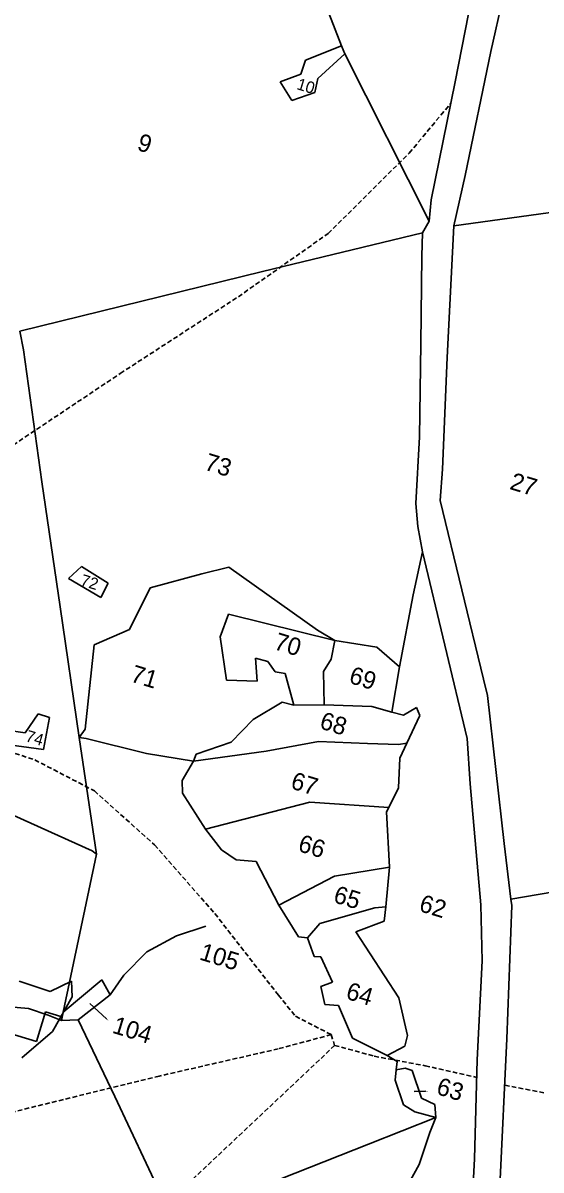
# Model space of a CAD drawing. Header units: feet. Extents: x 317639 to 322582, y 1862034 to 1866031.
# Drawn here: x 320575 to 321126, y 1863501 to 1864720 of the extents above; entities that cross this region are included whole.
import ezdxf

# ---------------------------------------------------------------- set-up
doc = ezdxf.new("R2010")
doc.units = ezdxf.units.FT
doc.header["$MEASUREMENT"] = 0
doc.linetypes.add('DASHED', pattern=[0.75, 0.5, -0.25])
for name, color, linetype in [('LINE_FOOTPATH', 1, 'DASHED'), ('LINE_WATER', 4, 'Continuous'), ('POLY_HATCH', 12, 'Continuous'), ('POLY_PARCEL', 6, 'Continuous'), ('POLY_WATER', 4, 'Continuous'), ('TEXT_PARCEL', 7, 'Continuous')]:
    doc.layers.add(name, color=color, linetype=linetype)
doc.styles.add('TEXT_MAP', font='', dxfattribs={"height": 1.8})
doc.styles.get('TEXT_MAP').set_extended_font_data('Kruti Dev 050')

msp = doc.modelspace()

# ---------------------------------------------------------------- linework, layer by layer
for points in [[(320663.4, 1863661.3), (320645.5, 1863677.8)], [(321002.8, 1863584.5), (320990.7, 1863584.3)]]:
    msp.add_lwpolyline(points)
for points in [[(320663.7, 1863661.6), (320665.2, 1863659.6), (320663.1, 1863661)], [(321002.8, 1863584.9), (321005.3, 1863584.5), (321002.8, 1863584.1)]]:
    msp.add_solid(points)
at = {"layer": 'LINE_FOOTPATH', "ltscale": 10}
for p, q in [((320985.3, 1864582), (321029.7, 1864635.2)), ((320899.1, 1864496.5), (320985.3, 1864582)), ((320803.6, 1864429.3), (320899.1, 1864496.5)), ((320678, 1864347.7), (320803.6, 1864429.3)), ((320557.9, 1864267.4), (320678, 1864347.7)), ((320502, 1863964.7), (320587.1, 1863936.8)), ((320587.1, 1863936.8), (320650.5, 1863903.8)), ((320650.5, 1863903.8), (320714.6, 1863846.3)), ((320714.6, 1863846.3), (320778.7, 1863773.3)), ((320778.7, 1863773.3), (320846.2, 1863686.7)), ((320846.2, 1863686.7), (320864.4, 1863664.2)), ((320864.4, 1863664.2), (320902.4, 1863644.6)), ((320902.4, 1863644.6), (320846.1, 1863629.5)), ((320906, 1863633.2), (320889.8, 1863617.7)), ((320902.4, 1863644.6), (320906, 1863633.2)), ((320906, 1863633.2), (320948.2, 1863621.7)), ((320846.1, 1863629.5), (320719.5, 1863600.6)), ((320948.2, 1863621.7), (321002.3, 1863611.5)), ((320889.8, 1863617.7), (320747.8, 1863484)), ((321002.3, 1863611.5), (321057.1, 1863599.1)), ((320719.5, 1863600.6), (320531.9, 1863554.5)), ((321086.9, 1863590.9), (321129.1, 1863582.8))]:
    msp.add_line(p, q, dxfattribs=at)
at = {"layer": 'LINE_WATER'}
for p, q in [((320737.8, 1863749.7), (320769, 1863759.8)), ((320706.2, 1863732.6), (320737.8, 1863749.7)), ((320682, 1863707.7), (320706.2, 1863732.6)), ((320667.4, 1863687.1), (320682, 1863707.7)), ((321007.3, 1863540.7), (321013.5, 1863556.5)), ((320995.9, 1863506.6), (321007.3, 1863540.7)), ((320973.1, 1863465.2), (320995.9, 1863506.6))]:
    msp.add_line(p, q, dxfattribs=at)
at = {"layer": 'POLY_HATCH'}
for p, q in [((320570.4, 1863701.5), (320603.4, 1863690.4)), ((320603.4, 1863690.4), (320626.1, 1863701.6)), ((320626.1, 1863701.6), (320626.8, 1863684.9)), ((320626.8, 1863684.9), (320605.8, 1863648)), ((320605.8, 1863648), (320573.4, 1863620))]:
    msp.add_line(p, q, dxfattribs=at)
at = {"layer": 'POLY_HATCH', "linetype": 'Continuous'}
for p, q in [((320588.9, 1863637.3), (320598.5, 1863668.7)), ((320598.5, 1863668.7), (320614.8, 1863663.8)), ((320557.5, 1863646.9), (320588.9, 1863637.3))]:
    msp.add_line(p, q, dxfattribs=at)
at = {"layer": 'POLY_PARCEL'}
for p, q in [((320879.5, 1864784.2), (320913.3, 1864696.3)), ((320913.3, 1864696.3), (320875, 1864680.8)), ((320913.3, 1864696.3), (320916.7, 1864687.6)), ((320888.1, 1864661.4), (320916.7, 1864687.6)), ((320916.7, 1864687.6), (321006.5, 1864509.7)), ((320875, 1864680.8), (320869.9, 1864666.1)), ((320869.9, 1864666.1), (320848.1, 1864657.9)), ((320848.1, 1864657.9), (320860.6, 1864638.1)), ((320884.9, 1864646.4), (320888.1, 1864661.4)), ((320860.6, 1864638.1), (320884.9, 1864646.4)), ((321212, 1864529.4), (321032.6, 1864504.7)), ((320999.5, 1864497.4), (320829.4, 1864456.3)), ((320829.4, 1864456.3), (320571.2, 1864392.6)), ((320571.2, 1864392.6), (320575.3, 1864373)), ((320575.3, 1864373), (320594.7, 1864232.6)), ((320594.7, 1864232.6), (320614.1, 1864099.6)), ((320989.4, 1864112.3), (320999.4, 1864157.9)), ((320636.7, 1864142.4), (320623, 1864129.6)), ((320665.3, 1864124.8), (320636.7, 1864142.4)), ((320764.7, 1864134.5), (320709.8, 1864119.7)), ((320793.5, 1864141.7), (320764.7, 1864134.5)), ((320887.7, 1864074.6), (320793.5, 1864141.7)), ((320623, 1864129.6), (320657.4, 1864109.3)), ((320657.4, 1864109.3), (320665.3, 1864124.8)), ((320709.8, 1864119.7), (320687.7, 1864075.3)), ((320974.9, 1864035.7), (320989.4, 1864112.3)), ((320614.1, 1864099.6), (320634.5, 1863960.5)), ((320793.1, 1864091.9), (320784.1, 1864067.6)), ((320906.1, 1864063.6), (320793.1, 1864091.9)), ((320687.7, 1864075.3), (320650.4, 1864059.2)), ((320906.1, 1864063.6), (320887.7, 1864074.6)), ((320784.1, 1864067.6), (320791, 1864021.7)), ((320902.2, 1864043.9), (320906.1, 1864063.6)), ((320906.1, 1864063.6), (320950.7, 1864056.6)), ((320650.4, 1864059.2), (320640.6, 1863969.3)), ((320950.7, 1864056.6), (320974.9, 1864035.7)), ((320823.7, 1864020.4), (320821.8, 1864045.1)), ((320821.8, 1864045.1), (320835.1, 1864041.5)), ((320835.1, 1864041.5), (320842.8, 1864030.5)), ((320894.1, 1864030.8), (320902.2, 1864043.9)), ((320967, 1863987.7), (320974.9, 1864035.7)), ((320842.8, 1864030.5), (320853.3, 1864028.5)), ((320853.3, 1864028.5), (320862.7, 1863995)), ((320895, 1863995.2), (320894.1, 1864030.8)), ((320791, 1864021.7), (320823.7, 1864020.4)), ((320819.2, 1863979.9), (320850.2, 1863998)), ((320850.2, 1863998), (320862.7, 1863995)), ((320862.7, 1863995), (320895, 1863995.2)), ((320895, 1863995.2), (320945.6, 1863993.7)), ((320945.6, 1863993.7), (320967, 1863987.7)), ((320967, 1863987.7), (320979.2, 1863984.4)), ((320979.2, 1863984.4), (320992.9, 1863992.6)), ((320992.9, 1863992.6), (320996.7, 1863984.1)), ((320577, 1863965.7), (320590.8, 1863985.6)), ((320590.8, 1863985.6), (320602.8, 1863981.9)), ((320602.8, 1863981.9), (320596.3, 1863947.9)), ((320795.8, 1863955.6), (320819.2, 1863979.9)), ((320996.7, 1863984.1), (320982.8, 1863954.6)), ((320557.3, 1863968.4), (320577, 1863965.7)), ((320640.6, 1863969.3), (320634.5, 1863960.5)), ((320596.3, 1863947.9), (320552, 1863954)), ((320652.9, 1863836.6), (320634.5, 1863960.5)), ((320634.5, 1863960.5), (320641.9, 1863959.7)), ((320641.9, 1863959.7), (320706, 1863943.5)), ((320758.9, 1863942.8), (320795.8, 1863955.6)), ((320833.1, 1863946.2), (320888.8, 1863956.4)), ((320888.8, 1863956.4), (320941.1, 1863954.1)), ((320941.1, 1863954.1), (320973.9, 1863953)), ((320973.9, 1863953), (320982.8, 1863954.6)), ((320982.8, 1863954.6), (320975.3, 1863938.7)), ((320706, 1863943.5), (320755.8, 1863935.5)), ((320755.8, 1863935.5), (320833.1, 1863946.2)), ((320755.8, 1863935.5), (320758.9, 1863942.8)), ((320975.3, 1863938.7), (320973.9, 1863907)), ((320743.7, 1863914.7), (320755.8, 1863935.5)), ((320744.2, 1863901.3), (320743.7, 1863914.7)), ((320768.5, 1863863.1), (320744.2, 1863901.3)), ((320973.9, 1863907), (320963.7, 1863886.2)), ((320648, 1863840.1), (320530.1, 1863893.1)), ((320879.7, 1863891.9), (320768.5, 1863863.1)), ((320963.7, 1863886.2), (320879.7, 1863891.9)), ((320963.7, 1863886.2), (320961.3, 1863881.4)), ((320961.3, 1863881.4), (320964.2, 1863822.7)), ((320785.8, 1863841), (320768.5, 1863863.1)), ((320652.9, 1863836.6), (320648, 1863840.1)), ((320801.4, 1863830.5), (320785.8, 1863841)), ((320617.4, 1863668.4), (320652.9, 1863836.6)), ((320822.5, 1863828.7), (320801.4, 1863830.5)), ((320846.6, 1863782.2), (320822.5, 1863828.7)), ((320905.9, 1863813.1), (320964.2, 1863822.7)), ((320964.2, 1863822.7), (320960.5, 1863780.5)), ((320846.6, 1863782.2), (320905.9, 1863813.1)), ((321093.5, 1863788.7), (321215.6, 1863809.9)), ((320867.6, 1863748.7), (320846.6, 1863782.2)), ((320948.8, 1863779.4), (320890.2, 1863762.8)), ((320960.5, 1863780.5), (320948.8, 1863779.4)), ((320960.5, 1863780.5), (320958.5, 1863765.4)), ((320890.2, 1863762.8), (320877.3, 1863747.5)), ((320958.5, 1863765.4), (320928.4, 1863753.8)), ((320877.3, 1863747.5), (320867.6, 1863748.7)), ((320884.2, 1863727.8), (320877.3, 1863747.5)), ((320928.4, 1863753.8), (320974.1, 1863683.6)), ((320891.4, 1863727.3), (320884.2, 1863727.8)), ((320903.7, 1863700.4), (320891.4, 1863727.3)), ((320617.4, 1863668.4), (320658.6, 1863703)), ((320658.6, 1863703), (320667.4, 1863687.1)), ((320891.3, 1863695.7), (320903.7, 1863700.4)), ((320895.7, 1863676.7), (320891.3, 1863695.7)), ((320667.4, 1863687.1), (320633.2, 1863660.4)), ((320974.1, 1863683.6), (320983.4, 1863643.7)), ((320560.2, 1863674.1), (320580.4, 1863672.3)), ((320580.4, 1863672.3), (320601.3, 1863665.2)), ((320910.2, 1863675.6), (320895.7, 1863676.7)), ((320925, 1863640.8), (320910.2, 1863675.6)), ((320601.3, 1863665.2), (320615.6, 1863659.8)), ((320615.6, 1863659.8), (320617.4, 1863668.4)), ((320633.2, 1863660.4), (320615.6, 1863659.8)), ((320672.4, 1863578.8), (320633.2, 1863660.4)), ((320962, 1863622.5), (320925, 1863640.8)), ((320983.4, 1863643.7), (320980.8, 1863632.2)), ((320980.8, 1863632.2), (320962, 1863622.5)), ((320962, 1863622.5), (320972.6, 1863616.1)), ((320972.6, 1863616.1), (320971.6, 1863607.2)), ((320980.9, 1863608.8), (320971.6, 1863607.2)), ((320988.4, 1863606.4), (320980.9, 1863608.8)), ((320971.6, 1863607.2), (320970.4, 1863596.3)), ((320970.4, 1863596.3), (320979.4, 1863569.8)), ((320998.4, 1863577), (320988.4, 1863606.4)), ((320734.6, 1863446.3), (320672.4, 1863578.8)), ((321012.6, 1863570.2), (320998.4, 1863577)), ((320979.4, 1863569.8), (320991.2, 1863562.6)), ((320991.2, 1863562.6), (321013.5, 1863556.5)), ((321013.5, 1863556.5), (321012.6, 1863570.2)), ((321013.5, 1863556.5), (320942, 1863528.2)), ((320942, 1863528.2), (320734.6, 1863446.3))]:
    msp.add_line(p, q, dxfattribs=at)
at = {"layer": 'POLY_WATER'}
for p, q in [((321034.3, 1864657.7), (321060.3, 1864790.5)), ((321091.1, 1864775.9), (321072.2, 1864690)), ((321072.2, 1864690), (321044.9, 1864558.4)), ((321008.8, 1864532.4), (321034.3, 1864657.7)), ((321044.9, 1864558.4), (321032.6, 1864504.7)), ((321006.5, 1864509.7), (321008.8, 1864532.4)), ((320999.5, 1864497.4), (321006.5, 1864509.7)), ((321032.6, 1864504.7), (321025.8, 1864364.6)), ((320998.7, 1864472.5), (320999.5, 1864497.4)), ((320997.8, 1864379.4), (320998.7, 1864472.5)), ((320996.1, 1864280.4), (320997.8, 1864379.4)), ((321025.8, 1864364.6), (321020.7, 1864245.9)), ((320992.4, 1864209.5), (320996.1, 1864280.4)), ((321020.7, 1864245.9), (321018.1, 1864212.6)), ((320994.5, 1864185.1), (320992.4, 1864209.5)), ((321018.1, 1864212.6), (321064.4, 1864022.6)), ((320999.4, 1864157.9), (320994.5, 1864185.1)), ((321047, 1863959.5), (320999.4, 1864157.9)), ((321064.4, 1864022.6), (321068.4, 1864005.4)), ((321068.4, 1864005.4), (321086.4, 1863847.9)), ((321050.3, 1863911.3), (321047, 1863959.5)), ((321061.3, 1863782.5), (321050.3, 1863911.3)), ((321086.4, 1863847.9), (321093.5, 1863788.7)), ((321063, 1863723), (321061.3, 1863782.5)), ((321094.3, 1863782.1), (321089.2, 1863640.2)), ((321093.5, 1863788.7), (321094.3, 1863782.1)), ((321057.6, 1863617.7), (321063, 1863723)), ((321089.2, 1863640.2), (321081.8, 1863483.5)), ((321054.7, 1863512.4), (321057.6, 1863617.7)), ((321049.8, 1863414), (321054.7, 1863512.4))]:
    msp.add_line(p, q, dxfattribs=at)

# ---------------------------------------------------------------- texts
at = {"layer": 'TEXT_PARCEL', "style": 'TEXT_MAP'}
for s, height, p in [('10', 12.42, (320864.9, 1864650.2)), ('9', 18.6, (320694.9, 1864585.6)), ('73', 18.62, (320766.4, 1864245.6)), ('27', 18.62, (321091.2, 1864225)), ('72', 12.42, (320634.8, 1864122.6)), ('70', 18.62, (320840.4, 1864054.8)), ('71', 18.62, (320687.9, 1864020.4)), ('69', 18.62, (320920.2, 1864018.9)), ('68', 18.62, (320889, 1863970.6)), ('74', 12.42, (320576.5, 1863956.9)), ('67', 18.62, (320858.2, 1863906.7)), ('66', 18.62, (320866, 1863840.1)), ('65', 18.62, (320903.6, 1863785.7)), ('62', 18.62, (320994.7, 1863776.3)), ('105', 18.62, (320761.2, 1863724.7)), ('64', 18.62, (320916.9, 1863683.1)), ('104', 18.62, (320668.5, 1863646.8)), ('63', 18.62, (321013.1, 1863581.7))]:
    msp.add_text(s, height=height, rotation=343.0555, dxfattribs=at).set_placement(p)

doc.saveas('drawing.dxf')
